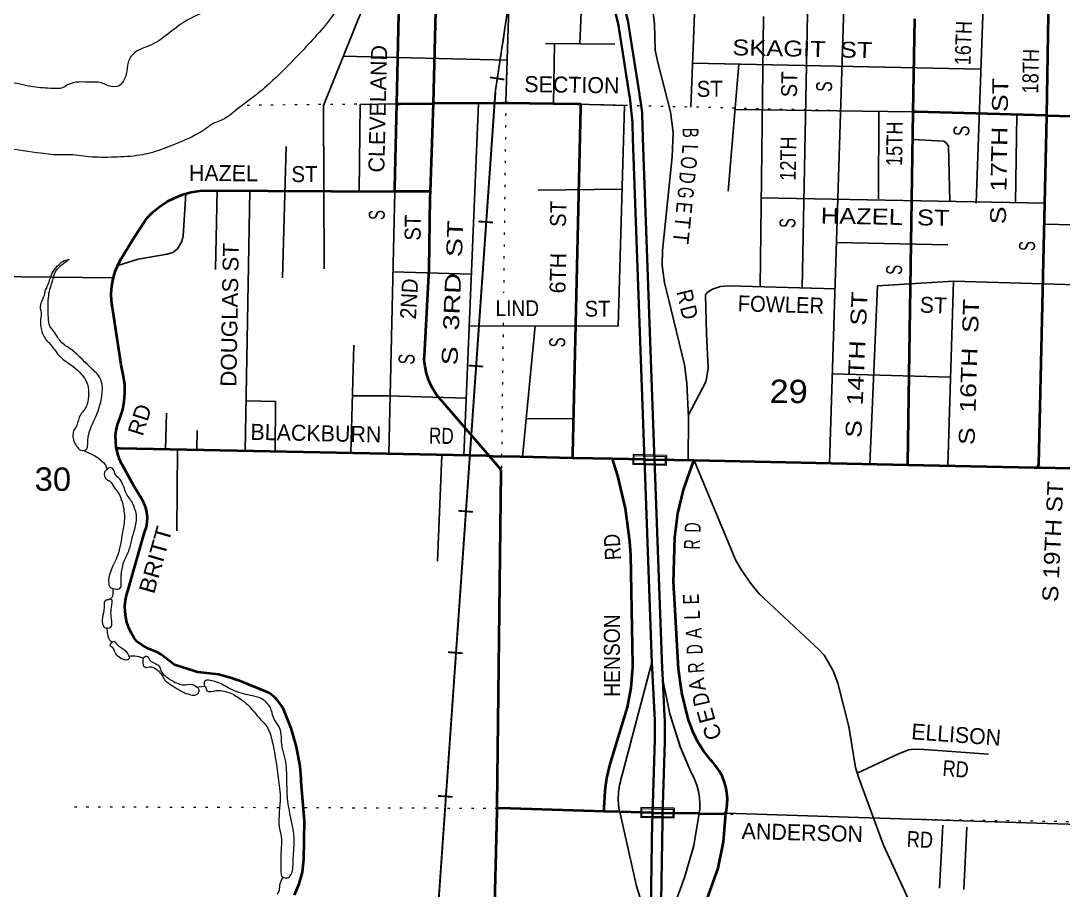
# Model space of a CAD drawing. Header units: feet. Extents: x -493433 to -244333, y 184684 to 373072.
# Drawn here: x -330467 to -322591, y 332238 to 338805 of the extents above; entities that cross this region are included whole.
import ezdxf
from ezdxf.enums import TextEntityAlignment as Align

# ---------------------------------------------------------------- set-up
doc = ezdxf.new("R2010")
doc.units = ezdxf.units.FT
doc.header["$LTSCALE"] = 60
doc.linetypes.add('DOTTED', pattern=[1.5, 0.3, -1.2])
for name, color, linetype, lineweight in [('18', 7, 'Continuous', 35), ('19', 7, 'Continuous', 25), ('26', 7, 'Continuous', 40), ('27', 7, 'Continuous', 13), ('29', 7, 'Continuous', 25), ('30', 7, 'Continuous', 13), ('34', 7, 'Continuous', 13), ('39', 7, 'Continuous', 13), ('55', 7, 'Continuous', 13), ('7', 7, 'DOTTED', 13)]:
    doc.layers.add(name, color=color, linetype=linetype, lineweight=lineweight)

msp = doc.modelspace()

# ---------------------------------------------------------------- linework, layer by layer
at = {"layer": '18'}
for points in [[(-325754.99, 335490.39), (-325756.3, 335526.2), (-325757.24, 335551.79), (-325843.78, 337912.97), (-325845.36, 338024.98), (-325845.95, 338037.73), (-325862.84, 338201.73), (-325865.42, 338226.71), (-325869.37, 338251.73), (-325941.02, 338705.8), (-325944.98, 338730.88), (-325949.48, 338755.8), (-325958.26, 338804.39), (-325996.98, 338951.89), (-326011.93, 338999.34)], [(-325679.25, 335488.8), (-325681.46, 335548.98), (-325768.16, 337914.89), (-325769.55, 338013.71), (-325769.9, 338038.41), (-325771.1, 338063.71), (-325773.41, 338112.13), (-325785.34, 338200.81), (-325788.76, 338226.23), (-325792.64, 338250.81), (-325865.38, 338711.73), (-325878.34, 338794.9), (-325900.85, 338887.78), (-325906.43, 338910.82)], [(-325698.74, 333955.37), (-325752.63, 335425.79), (-325754.99, 335490.39)], [(-325616.93, 333825.95), (-325621.6, 333915.7), (-325676.82, 335422.62), (-325677.76, 335448.11), (-325679.25, 335488.8)], [(-325694.28, 332821.9), (-325692.81, 332885.47), (-325676.79, 333377.67), (-325676.87, 333522.34), (-325697.16, 333912.35), (-325698.74, 333955.37)], [(-325618.65, 332820.53), (-325617.2, 332883.67), (-325601.77, 333357.35), (-325600.96, 333382.35), (-325601.01, 333407.35), (-325601.21, 333500.02), (-325601.26, 333525.02), (-325602.56, 333550.02), (-325616.93, 333825.95)], [(-325708.17, 331930.06), (-325695.54, 332758.24), (-325695.14, 332784.5), (-325694.28, 332821.9)], [(-325633.7, 331853.12), (-325619.9, 332757.52), (-325619.51, 332783.25), (-325618.65, 332820.53)]]:
    msp.add_lwpolyline(points, dxfattribs=at)
at = {"layer": '19'}
for points in [[(-325941.52, 332828.5), (-325943.4, 332836.79), (-325948.24, 332858.18), (-325950.75, 332886.79), (-325953.32, 332922.86), (-325951.49, 332977.22), (-325943.99, 333031.09), (-325937.1, 333058.89), (-325932.9, 333075.85), (-325924.11, 333108.89), (-325705.55, 333929.79), (-325698.74, 333955.37)], [(-325399.01, 333120.41), (-325411.05, 333148.71), (-325483.28, 333318.5), (-325562.01, 333567.14), (-325609.87, 333800.95), (-325616.93, 333825.95)], [(-325399.01, 333120.41), (-325411.86, 333148.71), (-325485.49, 333321.8), (-325564.22, 333570.44), (-325611.41, 333800.95), (-325616.93, 333825.95)], [(-325341.85, 332817.19), (-325337.88, 332839.54), (-325337.75, 332840.53), (-325335.5, 332889), (-325338.33, 332937.44), (-325346.21, 332985.32), (-325359.06, 333032.11), (-325376.72, 333077.31), (-325387.79, 333098.71), (-325399.01, 333120.41)], [(-325708.17, 331930.06), (-325724.25, 331980.06), (-325814.7, 332268.75), (-325941.52, 332828.5)], [(-325633.7, 331853.12), (-325625.42, 331874.82), (-325492.75, 332222.38), (-325449.15, 332340.25), (-325383.07, 332574.58), (-325346.14, 332789.54), (-325341.85, 332817.19)]]:
    msp.add_lwpolyline(points, dxfattribs=at)
at = {"layer": '26'}
for p, q in [((-322713.39, 338090.17), (-322668.85, 340805.27)), ((-323723.71, 338117.36), (-323712.87, 338819.39)), ((-327348.81, 338180.23), (-327347.8, 338208.85)), ((-327372.21, 337515.62), (-327641.14, 337516.72)), ((-326857.89, 335436.14), (-326925.98, 335515.31)), ((-325754.99, 335490.39), (-325679.25, 335488.8)), ((-325941.52, 332828.5), (-326060.43, 332832.25)), ((-325694.28, 332821.9), (-325941.52, 332828.5)), ((-325694.28, 332821.9), (-325618.65, 332820.53)), ((-325341.85, 332817.19), (-325618.65, 332820.53))]:
    msp.add_line(p, q, dxfattribs=at)
for points in [[(-322713.39, 338090.17), (-322709.42, 338090.06), (-321347, 338051.54), (-317493.7, 337969.62), (-317392.69, 337981.13), (-317384.03, 338065.92), (-317370.3, 340667.05), (-317378.25, 340692.05)], [(-327626.19, 338178.89), (-327597.97, 339427.85), (-327589.1, 339511.6), (-327577.41, 339566.38)], [(-327349.37, 338182.45), (-327318.58, 339377.02), (-327318.11, 339459.4), (-327308.81, 339545.27), (-327305.76, 339559.39)], [(-327641.14, 337516.72), (-327640.54, 337543.67), (-327626.19, 338178.89)], [(-327626.19, 338178.89), (-327599.3, 338179.02), (-327348.81, 338180.23)], [(-327373.78, 337471.08), (-327372.21, 337515.62), (-327348.81, 338180.23)], [(-326296.34, 335501.74), (-326295.66, 335532.22), (-326236.81, 338149.45), (-326236.25, 338174.42), (-326263.48, 338174.82), (-326806.2, 338182.85), (-327348.81, 338180.23)], [(-323764.89, 335448.64), (-323764.6, 335467.03), (-323723.71, 338117.36)], [(-322713.39, 338090.17), (-323699.3, 338116.71), (-323723.71, 338117.36)], [(-322783.97, 335428.04), (-322775.05, 335453.04), (-322713.52, 338082.01), (-322713.39, 338090.17)], [(-329744.4, 335574.88), (-329746.1, 335582.86), (-329750.67, 335626.12), (-329750.7, 335669.63), (-329746.18, 335712.89), (-329742.46, 335730.45), (-329737.15, 335755.5), (-329726.91, 335780.45), (-329715.7, 335807.74), (-329697.64, 335868.21), (-329686, 335930.24), (-329680.91, 335993.14), (-329682.41, 336056.24), (-329690.51, 336118.83), (-329699.16, 336155.23), (-329705.13, 336180.35), (-329708.9, 336205.23), (-329772.04, 336621.44), (-329774.36, 336632.91), (-329782, 336688.76), (-329783.76, 336745.1), (-329779.63, 336801.31), (-329769.64, 336856.79), (-329753.91, 336910.91), (-329732.6, 336963.1), (-329705.96, 337012.77), (-329611.79, 337167.89), (-329530.34, 337290.45), (-329513.7, 337315.48), (-329488.86, 337340.45), (-329467.61, 337361.82), (-329416.91, 337403.11), (-329362.17, 337438.87), (-329304, 337468.71), (-329243.02, 337492.31), (-329179.91, 337509.41), (-329115.36, 337519.82), (-329080.43, 337522.6), (-327641.14, 337516.72)], [(-326925.98, 335515.31), (-327325.28, 335979.56), (-327332.63, 335990.37), (-327360.5, 336037.69), (-327383.27, 336087.66), (-327400.68, 336139.74), (-327412.56, 336193.35), (-327415.93, 336222.91), (-327418.77, 336247.85), (-327417.37, 336272.91), (-327380.63, 336930.32), (-327374.88, 337468.84)], [(-329610.49, 335286.44), (-329702.57, 335452.95), (-329705.83, 335459.21), (-329723.55, 335498.95), (-329737.02, 335540.31), (-329744.4, 335574.88)], [(-326925.98, 335515.31), (-326947.45, 335517.71), (-329716.58, 335574.31), (-329744.4, 335574.88)], [(-326296.34, 335501.74), (-326697.76, 335510.15), (-326897.45, 335514.78), (-326925.98, 335515.31)], [(-325754.99, 335490.39), (-325997.45, 335495.47), (-326296.34, 335501.74)], [(-326060.43, 332832.25), (-326058.88, 332859.84), (-326051.87, 332984.5), (-326050.45, 333009.63), (-326046.71, 333034.5), (-326039.46, 333082.74), (-326013.64, 333189.72), (-325891.6, 333595.92), (-325884.1, 333620.9), (-325879.28, 333645.92), (-325856.29, 333765.25), (-325845.08, 333892.73), (-325842.88, 333917.74), (-325843.35, 333942.73), (-325858.92, 334771.84), (-325864.68, 334870.58), (-325897.26, 335121.45), (-325955.89, 335367.54), (-325989.28, 335470.33), (-325997.45, 335495.47)], [(-323764.89, 335448.64), (-325379.43, 335482.51), (-325679.25, 335488.8)], [(-325139.48, 332819.47), (-325135.05, 332840.31), (-325134.52, 332842.8), (-325128.86, 332886.48), (-325127.8, 332930.52), (-325131.35, 332974.43), (-325139.47, 333017.72), (-325152.07, 333059.93), (-325169.01, 333100.6), (-325190.12, 333139.26), (-325215.14, 333175.51), (-325243.82, 333208.95), (-325256.72, 333223.45), (-325308.65, 333290.01), (-325353.34, 333361.63), (-325390.3, 333437.53), (-325410.04, 333491.87), (-325419.1, 333516.81), (-325426.92, 333541.87), (-325430.09, 333552.04), (-325473.17, 333728.45), (-325497.57, 333908.4), (-325531.71, 334486.6), (-325533.19, 334511.62), (-325534.06, 334536.6), (-325534.97, 334562.68), (-325526.29, 334903.01), (-325502.92, 335084.08), (-325460.74, 335261.71), (-325400.23, 335433.95), (-325391.19, 335455.06), (-325379.43, 335482.51)], [(-322783.97, 335428.04), (-322808.97, 335428.6), (-323764.89, 335448.64)], [(-326869.07, 332855.83), (-326868.19, 332880.83), (-326837.05, 335393.36)], [(-326836.18, 335392.23), (-326836.21, 335392.88), (-326836.82, 335399.08), (-326838.07, 335405.18), (-326839.96, 335411.11), (-326842.45, 335416.82), (-326845.53, 335422.23), (-326849.15, 335427.29), (-326853.29, 335431.95), (-326857.89, 335436.15)], [(-319508.07, 335351.69), (-322758.97, 335427.46), (-322783.97, 335428.04)], [(-328398.49, 332202.61), (-328364.08, 332286.83), (-328338.67, 332374.18), (-328330.08, 332468.23), (-328323.68, 332761.18), (-328345.86, 333028.19), (-328348.13, 333055.46), (-328349.92, 333078.19), (-328357.48, 333174.11), (-328383.07, 333319.79), (-328423.76, 333462), (-328479.08, 333599.18), (-328497.32, 333629.28), (-328523.81, 333664.94), (-328553.88, 333697.64), (-328562.2, 333704.97), (-328587.21, 333727.02), (-328612.2, 333736.99), (-328790.61, 333808.19), (-328815.92, 333818.29), (-328840.61, 333827.36), (-328857.01, 333833.39), (-328973.64, 333867.04), (-329106.17, 333881.38), (-329131.12, 333884.08), (-329156.17, 333891.97), (-329305.98, 333939.12), (-329382.14, 333997.99), (-329384.39, 333999.93), (-329406.94, 334017.19), (-329431.17, 334032), (-329456.82, 334044.19), (-329483.6, 334053.63), (-329505.95, 334063.76), (-329550.3, 334088.16), (-329591.86, 334117.07), (-329613.32, 334146.28), (-329634.7, 334182.29), (-329652.2, 334220.34), (-329665.63, 334260.01), (-329674.83, 334300.86), (-329679.72, 334342.46), (-329680.23, 334384.33), (-329676.36, 334426.03), (-329668.16, 334467.1), (-329655.7, 334507.08), (-329535.78, 334931.42), (-329532.07, 334939.72), (-329522.38, 334966.24), (-329515.51, 334993.63), (-329511.54, 335021.58), (-329510.52, 335049.8), (-329512.45, 335077.97), (-329517.31, 335105.78), (-329525.06, 335132.93), (-329535.6, 335159.12), (-329548.82, 335184.07), (-329610.49, 335286.44)], [(-327001.8, 327503.42), (-327001.14, 327528.42), (-326869.06, 332830.83), (-326869.07, 332855.83)], [(-326060.43, 332832.25), (-326844.07, 332856.93), (-326869.07, 332855.83)], [(-325721.9, 326153.56), (-325721.19, 326176.77), (-325713.68, 326422.25), (-325742, 327226.9), (-325725.01, 327357.23), (-325472.92, 328357.37), (-325455.93, 328810.7), (-325444.6, 329224.36), (-325433.27, 329768.34), (-325424.07, 331440.69), (-325412.74, 331769.34), (-325356.09, 331962.01), (-325197.48, 332404), (-325158.53, 332603.04), (-325142.05, 332790.31), (-325139.48, 332819.47)], [(-325341.85, 332817.19), (-325164.15, 332815.54), (-325139.48, 332819.47)]]:
    msp.add_lwpolyline(points, dxfattribs=at)
at = {"layer": '29'}
for p, q in [((-325404.29, 338152.96), (-325299.64, 340865.49)), ((-324355.57, 335461.03), (-324188.64, 340840.06)), ((-326802.47, 338196.36), (-326761.21, 339546.27)), ((-324510.52, 339447.91), (-324562.33, 336787.44)), ((-323249.19, 337427.9), (-323178.39, 339436.84)), ((-326243.29, 338631.7), (-326219.62, 339156.78)), ((-324881.38, 336796.39), (-324855.75, 338837.33)), ((-325978.99, 338629.57), (-326503.99, 338633.8)), ((-326435.48, 338633.25), (-326441.55, 338177.45)), ((-326792.96, 338507.64), (-328035.18, 338536.7)), ((-325391.48, 338484.88), (-323213.52, 338440.02)), ((-325123.37, 337518.06), (-325042.99, 338477.7)), ((-327121.09, 335521.26), (-327009.16, 338181.87)), ((-323723.71, 338117.36), (-325063.32, 338134.91)), ((-323984.44, 338120.78), (-323986.94, 337459.45)), ((-322941.19, 338092.47), (-322952.34, 337432.36)), ((-328462.25, 337855.95), (-328490.54, 336863.79)), ((-328982.7, 337522.2), (-328996.07, 336925.96)), ((-328736.45, 337521.19), (-328772.53, 335555.01)), ((-327641.14, 337516.72), (-327686.27, 335532.81)), ((-325923.54, 337533.15), (-326557.11, 337525.42)), ((-322728.82, 337428.14), (-324872.94, 337468.62)), ((-322732.55, 337268.8), (-322357.33, 337260.56)), ((-324303.77, 337130.32), (-323462.26, 337112.68)), ((-327654.97, 336908.82), (-327063.43, 336892)), ((-323419.4, 336838.55), (-322743.11, 336817.89)), ((-322743.11, 336817.89), (-321402.33, 336776.94)), ((-327079.95, 336499.32), (-325954.01, 336500.37)), ((-326581.53, 336499.78), (-326677, 335510.36)), ((-327972.73, 335538.67), (-327950.59, 336355.98)), ((-324334.55, 336138.28), (-323442.23, 336113.46)), ((-329373.58, 335567.3), (-329366.17, 335842.16)), ((-326648.87, 335801.88), (-326289.69, 335797.57)), ((-329137.71, 335562.48), (-329134.38, 335710.83)), ((-329288.11, 334952.54), (-329284.25, 335565.47)), ((-327285.61, 335524.62), (-327318.68, 334723.87)), ((-323500.1, 332729.81), (-323526.76, 332252.8)), ((-323318.04, 332713.28), (-323341.31, 332242.15))]:
    msp.add_line(p, q, dxfattribs=at)
for points in [[(-327647.54, 339573.59), (-327731.53, 339280.76), (-328179.32, 338165.15), (-328173.98, 336930.9)], [(-325744.8, 339268.57), (-325714.91, 339058.38), (-325678.66, 338783.65), (-325673.08, 338582.14), (-325654.58, 338491.15), (-325558.26, 338118.29), (-325538.06, 337960.06), (-325545.7, 337777.65), (-325618.1, 337070.48), (-325620.05, 336956.16), (-325602.79, 336826.63), (-325573.78, 336704.94), (-325451.66, 336206.68), (-325434.48, 336068.84), (-325422.29, 335805.24), (-325423.77, 335483.44)], [(-327911, 337517.82), (-327903.11, 338173.78), (-327626.19, 338178.89)], [(-325954.06, 336498.35), (-325904.9, 338165.15), (-326263.48, 338174.82)], [(-323447.96, 337441.72), (-323457.68, 337857.69), (-323475.11, 337882.32), (-323493.15, 337896.79), (-323726.92, 337909.05)], [(-329221.53, 337499.14), (-329241.01, 337180.69), (-329249.84, 337137.31), (-329284.17, 337081.38), (-329318.69, 337055.47), (-329361.05, 337041.23), (-329579.99, 337004.06), (-329735.33, 336956.42)], [(-329767.75, 336863.3), (-332315.74, 336892.01), (-332383.84, 336884.38), (-332453.84, 336857.47), (-332560.37, 336757.61), (-332613.52, 336693.4), (-332665.31, 336607.04), (-332695.52, 336529.33), (-332720.81, 336447.21), (-333062.35, 334342.45), (-333051.64, 334302.16), (-333027.83, 334251.78), (-333014.88, 334238.83), (-332972.61, 334223.78), (-332819.34, 334214.16), (-332268.28, 334204.28), (-332225.13, 334199.97), (-332190.6, 334169.74), (-332173.34, 334018.63), (-332225.54, 330129.33)], [(-325423.36, 335828.4), (-325292.06, 336077.47), (-325283.43, 336116.34), (-325274.44, 336184.41), (-325286.87, 336440.45), (-325294.42, 336734.65), (-325279.11, 336755.38), (-325240.94, 336777.7), (-325179.85, 336798.55), (-325117.18, 336803), (-324314.62, 336780.5)], [(-323463.37, 335442.32), (-323419.4, 336838.55), (-323994.29, 336802.92), (-324052.63, 335454.68)], [(-328545.02, 335550.36), (-328541.85, 335928.51), (-328765.58, 335933.79)], [(-327961, 335971.57), (-327691.55, 335972.25), (-327102.83, 335955.26)], [(-325379.43, 335482.51), (-325063.31, 334727.08), (-325019.98, 334651.97), (-324951.1, 334554.36), (-324888.62, 334475.71), (-324435.63, 334052.27), (-324396.51, 334013.55), (-324364.15, 333958.5), (-324329.62, 333893.73), (-324293.83, 333801.25), (-324210.3, 333473.06), (-324159.14, 333164.02), (-324138.09, 333090.76), (-323947.65, 332576.8), (-323672.31, 331976.28)], [(-324147.16, 333122.31), (-323835.46, 333267.65), (-323790.38, 333286.02), (-323759.93, 333297.87), (-323718.93, 333302.19), (-323640.6, 333300.64), (-323154.68, 333265.11)], [(-325139.48, 332819.47), (-324136.03, 332787.57), (-322473.65, 332735.12)]]:
    msp.add_lwpolyline(points, dxfattribs=at)
at = {"layer": '34'}
msp.add_line((-326881.32, 338262.38), (-327890.41, 323878.25), dxfattribs=at)
at = {"layer": '34', "lineweight": 25}
msp.add_lwpolyline([(-326645.5, 340609.62), (-326638.04, 340568.5), (-326631.24, 340527.06), (-326624.99, 340485.67), (-326619.61, 340443.88), (-326614.86, 340402.34), (-326610.99, 340360.4), (-326610.09, 340349.88), (-326608.1, 340311.94), (-326607, 340274.16), (-326606.56, 340236.32), (-326606.52, 340198.26), (-326607.36, 340160.36), (-326608.88, 340122.63), (-326610.81, 340084.66), (-326613.08, 340054.69), (-326882.33, 338262.49), (-327892.71, 323859.95)], dxfattribs=at)
at = {"layer": '34'}
msp.add_ellipse((-543109.14, 371664.64), major_axis=(5762.14, 218718.03), ratio=0.999994, start_param=4.5854631, end_param=4.5937462, dxfattribs=at)
at = {"layer": '39'}
msp.add_line((-329142.72, 333772.14), (-329080.06, 333779.71), dxfattribs=at)
for points in [[(-328043.19, 340994.96), (-328056.11, 340950.36), (-328097.15, 340851.62), (-328138.6, 340692.28), (-328133.26, 340585.17), (-328151.03, 340344.88), (-328250.08, 340026.29), (-328277.56, 339842.62), (-328312.89, 339691.33), (-328347.84, 339598.62), (-328423.41, 339467.75), (-328551.76, 339294.79), (-328663.63, 339170.21), (-328706.34, 339124), (-328907.35, 338953.49), (-329229.38, 338797.85), (-329357.2, 338703.67), (-329499.11, 338615.63), (-329588.18, 338577.78), (-329624.73, 338547.7), (-329661.59, 338469.14), (-329676.31, 338382.36), (-329698.8, 338340.07), (-329708.99, 338325.99), (-329783.8, 338308.26), (-329868.38, 338339.06), (-329924.89, 338341.42), (-329932.97, 338341.46), (-330114.8, 338320.33), (-330149.25, 338300.34), (-330191.7, 338292.51), (-330244.17, 338294.84), (-330391.46, 338307.85), (-330556.76, 338343.17), (-330655.6, 338355.88), (-331046.6, 338451.14), (-331109.04, 338471.71), (-331123, 338498.06), (-331145.07, 338518.39), (-331201.42, 338544.99)], [(-327565.66, 340908.65), (-327666.2, 340691.46), (-327666.52, 340646.62), (-327683.51, 340575.79), (-327771.32, 340198.97), (-327802.47, 340048.81), (-327827.26, 339858.11), (-327828.88, 339617.72), (-327866.54, 339419.98), (-327908.33, 339210.14), (-327941.23, 339121.45), (-328018.82, 338990.61), (-328041.29, 338952.36), (-328120.84, 338831.62), (-328381.23, 338536.23), (-328562.11, 338355.5), (-328692.08, 338243.15), (-328852.38, 338120.88), (-328905.15, 338078.77), (-329008.42, 338032.93)], [(-329008.42, 338032.93), (-329121.98, 337956.84), (-329332.58, 337861.14), (-329492.43, 337805.53), (-329567.23, 337789.82), (-329761.14, 337774.81), (-329952.9, 337777.98), (-330114.3, 337793.08), (-330164.79, 337791.36), (-330316.1, 337804.38), (-330580.3, 337844.34), (-330846.38, 337902.49), (-330975.45, 337921.44), (-331156.79, 337975.05), (-331533.29, 338126.79), (-331805.02, 338245.56), (-332050.83, 338317.73), (-332083.92, 338324.71)], [(-330276.87, 336781.27), (-330277.72, 336780.22), (-330288.05, 336743.93), (-330321.11, 336630.99), (-330313.27, 336596.61), (-330317.59, 336554.21), (-330312.09, 336471.36), (-330270.25, 336388.29), (-330256.22, 336374.06), (-330166.11, 336264.44), (-330081.74, 336201.31), (-329957.7, 336034.92), (-329956.13, 335968.26), (-329974.83, 335889.58), (-330025.83, 335809.09), (-330054.63, 335730.47), (-330064.82, 335716.4), (-330073.14, 335678.06), (-330065.42, 335625.49), (-330045.45, 335593.06), (-330019.4, 335564.62), (-329987.13, 335560.38), (-329964.82, 335576.41), (-329962.71, 335588.53), (-329954.01, 335681.39), (-329910.88, 335792.24), (-329863.54, 335927.3), (-329850.78, 336024.18), (-329850.69, 336036.31), (-329860.46, 336084.85), (-329890.39, 336137.55), (-329924.49, 336170.07), (-330082.97, 336318.49), (-330165.32, 336381.59), (-330225.3, 336468.82), (-330247.3, 336499.25), (-330258.99, 336561.95), (-330260.48, 336640.74), (-330247.45, 336778.02), (-330230.95, 336830.44), (-330208.24, 336905.05), (-330155.34, 336965.34), (-330102.6, 337003.41)], [(-330274.42, 336780.23), (-330247.17, 336852.61), (-330221.85, 336911.72), (-330177.59, 336965.37), (-330138.77, 336993.38), (-330099.3, 337003.42)], [(-329988.95, 335555.82), (-329817.3, 335423.77), (-329815.32, 335417.7)], [(-329815.33, 335415.68), (-329835.66, 335395.61), (-329815.85, 335338.92), (-329797.75, 335328.71), (-329765.75, 335284.08), (-329741.73, 335253.64), (-329690.16, 335117.99), (-329684.53, 335053.31), (-329699.42, 334940.28), (-329736.93, 334764.76), (-329802.96, 334553.05), (-329795.04, 334528.76), (-329772.93, 334516.51), (-329720.44, 334516.2), (-329709.7, 334613.1), (-329707.58, 334627.22), (-329686.75, 334724.05), (-329647.8, 334810.69), (-329627.04, 334895.41), (-329600.18, 334988.17), (-329599.44, 335099.27), (-329607.36, 335121.53), (-329617.25, 335151.9), (-329669.2, 335230.99), (-329692.99, 335295.77), (-329718.93, 335342.39), (-329755.01, 335380.98), (-329766.9, 335413.38), (-329793.03, 335429.69), (-329813.69, 335414.56)], [(-329773.34, 334516.44), (-329789.6, 334437.82), (-329811.86, 334429.88), (-329823.98, 334427.93), (-329838.48, 334373.48), (-329843.45, 334234.13), (-329833.44, 334221.94), (-329786.99, 334225.71), (-329782.56, 334284.26), (-329777.68, 334409.47), (-329779.54, 334431.7), (-329792.26, 334436.3)], [(-329816.82, 334221.36), (-329813.57, 334175.36), (-329785.7, 334116.61), (-329773.62, 334112.51), (-329765.5, 334118.51), (-329755.47, 334110.37), (-329691.22, 334057.47), (-329651.17, 334008.75), (-329647.26, 333990.54), (-329655.4, 333980.49), (-329691.74, 333980.71), (-329759.95, 334043.74), (-329773.9, 334070.09), (-329789.98, 334080.27), (-329775.12, 334115.82)], [(-329653.6, 334004.68), (-329620.89, 334008.57), (-329560.4, 333998.1), (-329538.25, 333989.89)], [(-329540.25, 333991.93), (-329517.95, 334005.93), (-329491.92, 333975.47), (-329449.7, 333948.96), (-329415.59, 333918.46), (-329411.65, 333904.3), (-329359.57, 333843.38), (-329279.12, 333798.46), (-329238.81, 333788.12), (-329172.18, 333791.77), (-329152.04, 333783.57), (-329129.97, 333765.25), (-329124.13, 333730.87), (-329138.37, 333714.8), (-329172.74, 333708.95), (-329192.88, 333715.12), (-329200.94, 333717.19), (-329323.65, 333780.55), (-329363.84, 333809.07), (-329419.84, 333886.17), (-329443.94, 333904.49), (-329478.14, 333922.87), (-329530.63, 333921.17), (-329542.45, 333965.68), (-329540.77, 333988.95)], [(-329082.3, 333780.81), (-329073.39, 333772.99), (-329061.46, 333744.64), (-328992.82, 333746.25), (-328958.5, 333746.05), (-328863.81, 333717.2), (-328839.69, 333702.91), (-328755.32, 333639.79), (-328655.14, 333528.08), (-328635.09, 333507.77), (-328579.25, 333406.43), (-328563.52, 333343.72), (-328515.17, 333028.3), (-328507.68, 332941.4), (-328515.24, 332719.24), (-328513.31, 332705.09), (-328499.62, 332640.37), (-328502.43, 332521.2), (-328501.4, 332373.74), (-328491.56, 332337.32), (-328473.43, 332331.15), (-328451.23, 332331.02), (-328426.86, 332353.09), (-328412.43, 332397.44), (-328409.97, 332462.07), (-328400.91, 332609.47), (-328414.27, 332722.68), (-328449.35, 332910.75), (-328454.93, 332981.49), (-328458.01, 333122.9), (-328485.14, 333290.73), (-328489.1, 333302.87), (-328506.29, 333448.42), (-328520.22, 333478.8), (-328558.15, 333541.64), (-328581.87, 333616.53), (-328611.89, 333655.09), (-328631.96, 333673.39), (-328766.92, 333716.62), (-328899.83, 333765.9), (-328954.12, 333796.52), (-329048.82, 333823.35), (-329064.97, 333823.44), (-329079.17, 333813.43), (-329078.95, 333779.71)], [(-328487.71, 332335.77), (-328510.08, 332284.91), (-328516.46, 332236.47), (-328530.81, 332204.23)]]:
    msp.add_spline(points, degree=3, dxfattribs=at)
at = {"layer": '55'}
msp.add_line((-325589.47, 335521.99), (-325591.39, 335445.93), dxfattribs=at)
for points in [[(-325589.47, 335521.99), (-325680.55, 335524.29), (-325756.3, 335526.2), (-325841.52, 335528.36), (-325843.43, 335452.29)], [(-325591.39, 335445.93), (-325677.76, 335448.11), (-325753.52, 335450.02), (-325843.43, 335452.29)], [(-325530.52, 332857.45), (-325618, 332858.89), (-325693.63, 332860.15), (-325782.32, 332861.61), (-325783.57, 332785.97)], [(-325530.52, 332857.45), (-325531.77, 332781.8), (-325619.51, 332783.25), (-325695.14, 332784.5), (-325783.57, 332785.97)]]:
    msp.add_lwpolyline(points, dxfattribs=at)
for points in [[(-325833.72, 335520.16), (-325756.5, 335518.2), (-325680.75, 335516.29), (-325597.67, 335514.19), (-325599.19, 335454.13), (-325677.56, 335456.11), (-325753.32, 335458.02), (-325835.23, 335460.09)], [(-325774.45, 332853.48), (-325693.76, 332852.15), (-325618.13, 332850.89), (-325538.65, 332849.58), (-325539.64, 332789.93), (-325619.38, 332791.25), (-325695.01, 332792.5), (-325775.44, 332793.84)]]:
    msp.add_lwpolyline(points, close=True, dxfattribs=at)
at = {"layer": '7'}
for p, q in [((-326726.69, 340855.47), (-326795.54, 338439.33)), ((-326802.47, 338196.36), (-326819.78, 336748.97)), ((-327929.43, 338174.96), (-328774.07, 338165.72)), ((-326802.53, 338187.28), (-327635.57, 338178.17)), ((-323993.65, 338118.33), (-326802.53, 338187.28)), ((-321343.66, 338053.22), (-323753, 338112.42)), ((-326822.46, 336524.35), (-326866.25, 332862.12)), ((-328514.53, 332860.37), (-330113.6, 332865.86)), ((-326864.71, 332854.69), (-328436.17, 332860.1)), ((-326864.71, 332854.69), (-326999.61, 327512.34)), ((-325784.03, 332826.4), (-326864.71, 332854.69)), ((-325085.81, 332808.12), (-325527.55, 332819.69)), ((-318410.59, 332693.77), (-323669.39, 332771.02))]:
    msp.add_line(p, q, dxfattribs=at)

# ---------------------------------------------------------------- texts
at = {"layer": '27'}
for s, rotation, p in [('CLEVELAND', 88.706, (-327720.73, 337658.38)), ('SECTION', 359.153, (-326663.6, 338266.7)), ('HAZEL', 359.766, (-329197.49, 337594.99)), ('6TH', 88.712, (-326351.79, 336744.84)), ('RD', 72.278, (-329546.92, 335661.65)), ('BLACKBURN', 358.829, (-328733.23, 335640.03)), ('E', 105.262, (-325216.95, 333519.37)), ('C', 108.262, (-325167.28, 333395.63)), ('ANDERSON ', 358.5, (-325021.92, 332625.06))]:
    msp.add_text(s, height=121, rotation=rotation, dxfattribs=at).set_placement(p)
for s, rotation, width, p in [('18TH', 89.06, 0.85, (-322779.84, 338255.11)), ('ST', 0.276, 0.95, (-325359.88, 338230)), ('15TH', 89.116, 0.85, (-323808.27, 337707.17)), ('ST', 359.766, 0.95, (-328422.45, 337586.99)), ('ST', 88.712, 0.95, (-326348.79, 337246.57)), ('S', 88.706, 0.7, (-327717.78, 337299.04)), ('ST', 89.388, 0.95, (-327446.59, 337143.54)), ('S', 88.659, 0.7, (-322804.34, 337064.42)), ('S', 89.116, 0.7, (-323808.9, 336885.26)), ('2ND', 86.801, 0.95, (-327481.8, 336548.04)), ('S', 88.712, 0.7, (-326354.28, 336336.95)), ('S', 86.801, 0.75, (-327493.91, 336205.59)), ('RD', 358.828, 0.8, (-327384.21, 335611.77)), ('BRITT', 74.219, 1.1, (-329461.15, 334469.41)), ('D', 88.413, 0.65, (-325331.52, 334938.22)), ('RD', 93.339, 0.85, (-325931.28, 334734.54)), ('R', 88.413, 0.65, (-325336.55, 334810.46)), ('E', 91.93, 0.75, (-325342.08, 334398.19)), ('L', 91.573, 0.8, (-325335.09, 334282.73)), ('HENSON', 90.099, 0.9, (-325939.67, 333698.56)), ('A', 91.773, 0.75, (-325321.66, 334139.9)), ('D', 91.711, 0.65, (-325313.89, 334021.73)), ('R', 94.311, 0.7, (-325302.07, 333882.14)), ('A', 99.311, 0.9, (-325290.08, 333751.77)), ('D', 102.262, 0.85, (-325258.75, 333643.76)), ('RD', 357.5, 0.85, (-323775.26, 332564.55))]:
    msp.add_text(s, height=121, rotation=rotation, dxfattribs=dict(at, width=width)).set_placement(p)
at = {"layer": '30'}
for s, rotation, width, p in [('16TH', 87.982, 0.85, (-323291.88, 338467.99)), ('SKAGIT  ST', 358.82, 1.2, (-325092.13, 338544.78)), ('ST', 88.884, 0.95, (-324603.06, 338226.2)), ('S  17TH  ST', 89.032, 1.25, (-323024.2, 337267.89)), ('S', 88.222, 0.75, (-324338.54, 338266.39)), ('S', 87.982, 0.75, (-323301.48, 337931.52)), ('12TH', 88.884, 0.85, (-324612.64, 337596.13)), ('HAZEL  ST', 358.918, 1.2, (-324423.87, 337274.26)), ('S  3RD  ST', 87.591, 1.35, (-327168.83, 336199.64)), ('S', 88.884, 0.7, (-324614.93, 337238.45)), ('DOUGLAS ST', 88.949, 1.05, (-328839.27, 336039.46)), ('FOWLER', 358.394, 0.95, (-325051.36, 336611.08)), ('S  14TH  ST', 87.522, 1.25, (-324116.77, 335652.9)), ('S  16TH  ST', 88.196, 1.25, (-323261.05, 335598.39)), ('LIND', 0.053, 0.9, (-326880.3, 336573.91)), ('ST', 0.053, 0.95, (-326207.02, 336570.18)), ('S 19TH ST', 87.385, 1.15, (-322630.81, 334413.55)), ('RD', 355.818, 0.85, (-323505.89, 333101.01))]:
    msp.add_text(s, height=120, rotation=rotation, dxfattribs=dict(at, width=width)).set_placement(p)
for s, rotation, width, p in [('B', 270.275, 0.7, (-325466.53, 337958.85)), ('L', 267.602, 0.8, (-325470.06, 337838.05)), ('O', 264.154, 0.75, (-325479.28, 337739.15)), ('D', 264.154, 0.75, (-325491.02, 337624.47)), ('G', 264.154, 0.7, (-325502.57, 337511.68)), ('E', 264.154, 0.8, (-325514.07, 337399.34)), ('T', 264.154, 0.95, (-325525.28, 337289.84)), ('T', 264.154, 0.95, (-325537.21, 337173.29)), ('R', 283.771, 0.9, (-325501.99, 336707.68)), ('D', 283.771, 0.9, (-325474.99, 336588.92))]:
    msp.add_text(s, height=120, rotation=rotation, dxfattribs=dict(at, width=width)).set_placement(p, align=Align.CENTER)
for s, rotation, p in [('ST', 357.654, (-323676.73, 336601.42)), ('ELLISON', 355.818, (-323741.54, 333378.01))]:
    msp.add_text(s, height=120, rotation=rotation, dxfattribs=at).set_placement(p)
at = {"layer": '34'}
for rotation, p in [(81.393, (-326813.44, 338361.22)), (85.924, (-326899.22, 337281.49)), (85.924, (-326973.66, 336193.34)), (85.925, (-327050.12, 335095.51)), (85.925, (-327128.71, 334027.73)), (85.925, (-327203.85, 332942.18))]:
    msp.add_text('I', height=110.9, rotation=rotation, dxfattribs=at).set_placement(p, align=Align.CENTER)
at = {"layer": '7'}
for s, rotation, width, p in [('29', 359.655, 1.1, (-324809.9, 335918.26)), ('30', 359.658, 1.05, (-330363.49, 335255.34))]:
    msp.add_text(s, height=176.5, rotation=rotation, dxfattribs=dict(at, width=width)).set_placement(p)

doc.saveas('drawing.dxf')
